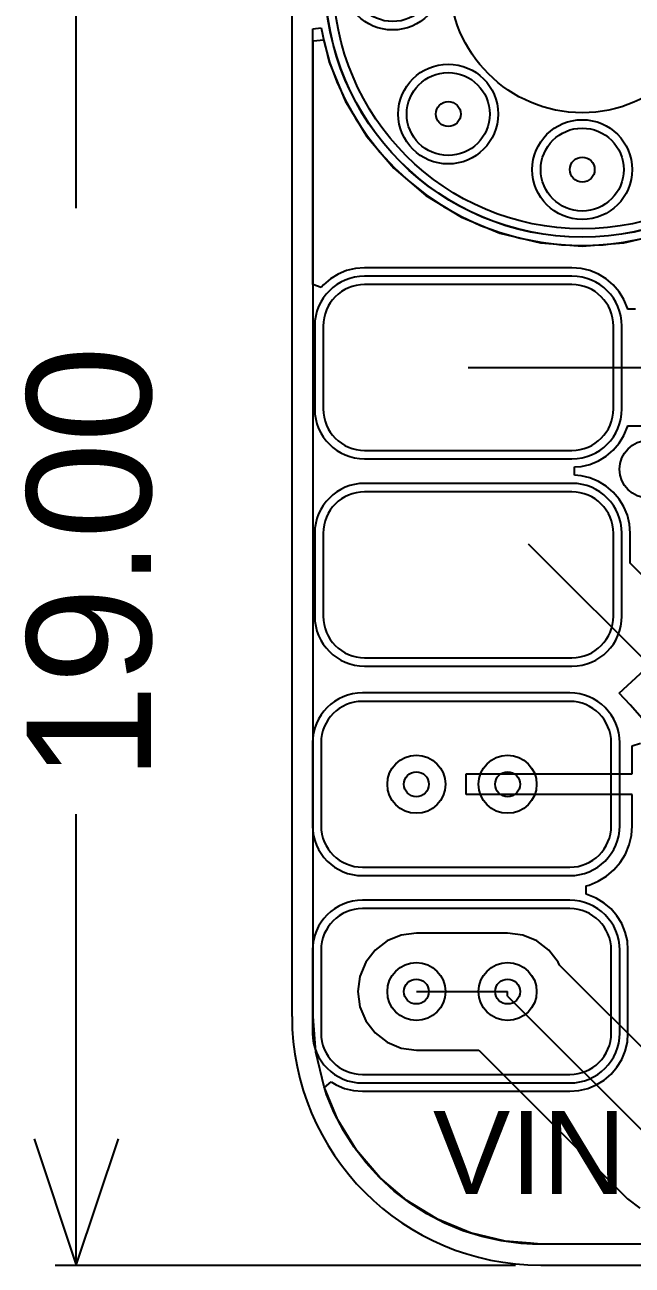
# Model space of a CAD drawing. Header units: millimetres. Extents: x 43 to 5455, y 55 to 5455.
# Drawn here: x 43.18 to 50.5, y 55.5 to 70.46 of the extents above; entities that cross this region are included whole.
import ezdxf

# ---------------------------------------------------------------- set-up
doc = ezdxf.new("R2010")
doc.units = ezdxf.units.MM
for name, color, linetype in [('BottomLayer', 5, 'Continuous'), ('BottomSolder', 6, 'Continuous'), ('KeepOutLayer', 6, 'Continuous'), ('Mechanical1', 6, 'Continuous'), ('Mechanical15', 56, 'Continuous'), ('MultiLayer', 9, 'Continuous'), ('PadHoleLayer', 156, 'Continuous'), ('TopLayer', 1, 'Continuous'), ('TopOverlay', 2, 'Continuous'), ('TopPaste', 8, 'Continuous'), ('TopSolder', 216, 'Continuous'), ('ViaHoleLayer', 16, 'Continuous')]:
    doc.layers.add(name, color=color, linetype=linetype)
doc.styles.add('Arial', font='arial.ttf', dxfattribs={"height": 0.2})

# ---------------------------------------------------------------- blocks, each defined once
blk = doc.blocks.new('MTG600H320V8P_2')
at = {"layer": 'BottomLayer'}
for centre, radius in [((0, 0), 3), ((0, 2.286), 0.5), ((-1.616, 1.616), 0.5), ((1.616, 1.616), 0.5), ((-2.286, 0), 0.5), ((2.286, 0), 0.5), ((-1.616, -1.616), 0.5), ((1.616, -1.616), 0.5), ((0, -2.286), 0.5)]:
    blk.add_circle(centre, radius, dxfattribs=at)
at = {"layer": 'BottomSolder'}
for centre, radius in [((0, 0), 3.102), ((0, 2.286), 0.602), ((-1.616, 1.616), 0.602), ((1.616, 1.616), 0.602), ((-2.286, 0), 0.602), ((2.286, 0), 0.602), ((-1.616, -1.616), 0.602), ((1.616, -1.616), 0.602), ((0, -2.286), 0.602)]:
    blk.add_circle(centre, radius, dxfattribs=at)
at = {"layer": 'Mechanical15'}
blk.add_circle((0, 0), 3.1, dxfattribs=at)
at = {"layer": 'MultiLayer'}
blk.add_circle((0, 0), 3, dxfattribs=at)
at = {"layer": 'PadHoleLayer'}
blk.add_circle((0, 0), 1.6, dxfattribs=at)
at = {"layer": 'TopLayer'}
for centre, radius in [((0, 0), 3), ((0, 2.286), 0.5), ((-1.616, 1.616), 0.5), ((1.616, 1.616), 0.5), ((-2.286, 0), 0.5), ((2.286, 0), 0.5), ((-1.616, -1.616), 0.5), ((1.616, -1.616), 0.5), ((0, -2.286), 0.5)]:
    blk.add_circle(centre, radius, dxfattribs=at)
at = {"layer": 'TopSolder'}
for centre, radius in [((0, 0), 3.102), ((0, 2.286), 0.602), ((-1.616, 1.616), 0.602), ((1.616, 1.616), 0.602), ((-2.286, 0), 0.602), ((2.286, 0), 0.602), ((-1.616, -1.616), 0.602), ((1.616, -1.616), 0.602), ((0, -2.286), 0.602)]:
    blk.add_circle(centre, radius, dxfattribs=at)
at = {"layer": 'ViaHoleLayer'}
for centre in [(0, 2.286), (-1.616, 1.616), (1.616, 1.616), (-2.286, 0), (2.286, 0), (-1.616, -1.616), (1.616, -1.616), (0, -2.286)]:
    blk.add_circle(centre, 0.15, dxfattribs=at)

msp = doc.modelspace()

# ---------------------------------------------------------------- linework, layer by layer
at = {"layer": 'BottomLayer'}
for p, q in [((46.655, 70.265), (46.782, 70.28)), ((46.655, 58.5), (46.655, 70.265)), ((46.782, 70.28), (46.847, 70.008)), ((46.847, 70.008), (47.04, 69.543)), ((47.04, 69.543), (47.303, 69.113)), ((47.303, 69.113), (47.63, 68.73)), ((47.63, 68.73), (48.013, 68.403)), ((48.013, 68.403), (48.443, 68.14)), ((48.443, 68.14), (48.908, 67.947)), ((48.908, 67.947), (49.398, 67.83)), ((50.402, 67.83), (50.892, 67.947)), ((49.398, 67.83), (49.9, 67.79)), ((49.9, 67.79), (50.402, 67.83)), ((47.547, 59.411), (47.401, 59.299)), ((47.717, 59.482), (47.547, 59.411)), ((47.9, 59.506), (47.717, 59.482)), ((49, 59.506), (47.9, 59.506)), ((49.183, 59.482), (49, 59.506)), ((49.353, 59.411), (49.183, 59.482)), ((49.499, 59.299), (49.353, 59.411)), ((47.401, 59.299), (47.289, 59.153)), ((49.611, 59.153), (49.499, 59.299)), ((47.289, 59.153), (47.218, 58.983)), ((49.626, 59.119), (49.611, 59.153)), ((51.238, 57.506), (49.626, 59.119)), ((47.218, 58.983), (47.194, 58.8)), ((47.194, 58.8), (47.218, 58.617)), ((47.9, 58.8), (49, 58.8)), ((49, 58.746), (49, 58.8)), ((49, 58.746), (50.946, 56.8)), ((46.654, 58.498), (46.655, 58.5)), ((46.688, 58.07), (46.654, 58.498)), ((47.218, 58.617), (47.289, 58.447)), ((47.289, 58.447), (47.401, 58.301)), ((47.401, 58.301), (47.547, 58.189)), ((46.789, 57.652), (46.688, 58.07)), ((47.547, 58.189), (47.717, 58.118)), ((47.717, 58.118), (47.9, 58.094)), ((47.9, 58.094), (48.653, 58.094)), ((48.653, 58.094), (50.447, 56.301)), ((46.954, 57.253), (46.789, 57.652)), ((47.179, 56.886), (46.954, 57.253)), ((47.458, 56.558), (47.179, 56.886)), ((47.786, 56.279), (47.458, 56.558)), ((48.153, 56.054), (47.786, 56.279)), ((50.447, 56.301), (50.593, 56.189)), ((48.552, 55.889), (48.153, 56.054)), ((48.97, 55.788), (48.552, 55.889)), ((49.277, 55.764), (48.97, 55.788)), ((49.4, 55.755), (49.277, 55.764)), ((49.402, 55.755), (49.4, 55.755)), ((49.527, 55.755), (49.402, 55.755)), ((105.167, 55.755), (49.527, 55.755))]:
    msp.add_line(p, q, dxfattribs=at)
for centre in [(50.7, 65.1), (47.9, 61.3), (49, 61.3), (47.9, 58.8), (49, 58.8)]:
    msp.add_circle(centre, 0.35, dxfattribs=at)
at = {"layer": 'KeepOutLayer'}
for p, q in [((46.4, 58.5), (46.4, 71.5)), ((49.4, 55.5), (106.4, 55.5))]:
    msp.add_line(p, q, dxfattribs=at)
msp.add_arc((49.4, 58.5), 3, 180, 270, dxfattribs=at)
at = {"layer": 'Mechanical1'}
for p, q in [((43.798, 68.249), (43.798, 74.5)), ((43.798, 55.5), (43.798, 60.938)), ((43.29, 57.024), (43.798, 55.5)), ((43.798, 55.5), (44.306, 57.024)), ((43.544, 55.5), (49.096, 55.5))]:
    msp.add_line(p, q, dxfattribs=at)
at = {"layer": 'TopLayer'}
for p, q in [((46.652, 70.413), (46.752, 70.423)), ((46.652, 67.329), (46.652, 70.413)), ((46.752, 70.423), (46.786, 70.252)), ((46.786, 70.252), (46.854, 70.01)), ((46.854, 70.01), (46.941, 69.774)), ((46.941, 69.774), (47.047, 69.546)), ((47.047, 69.546), (47.169, 69.327)), ((47.169, 69.327), (47.309, 69.118)), ((47.309, 69.118), (47.465, 68.92)), ((47.465, 68.92), (47.636, 68.736)), ((47.636, 68.736), (47.82, 68.565)), ((47.82, 68.565), (48.018, 68.409)), ((48.018, 68.409), (48.227, 68.269)), ((48.227, 68.269), (48.446, 68.147)), ((48.446, 68.147), (48.674, 68.041)), ((48.674, 68.041), (48.91, 67.954)), ((48.91, 67.954), (49.152, 67.886)), ((49.152, 67.886), (49.399, 67.837)), ((49.399, 67.837), (49.649, 67.807)), ((49.649, 67.807), (49.9, 67.798)), ((49.9, 67.798), (50.151, 67.807)), ((50.151, 67.807), (50.401, 67.837)), ((50.401, 67.837), (50.648, 67.886)), ((47.059, 67.495), (46.957, 67.453)), ((47.166, 67.521), (47.059, 67.495)), ((47.276, 67.529), (47.166, 67.521)), ((49.776, 67.529), (47.276, 67.529)), ((49.886, 67.521), (49.776, 67.529)), ((49.993, 67.495), (49.886, 67.521)), ((50.095, 67.453), (49.993, 67.495)), ((46.752, 67.292), (46.652, 67.329)), ((46.779, 67.324), (46.752, 67.292)), ((46.863, 67.395), (46.779, 67.324)), ((46.957, 67.453), (46.863, 67.395)), ((49.776, 67.327), (47.276, 67.327)), ((50.189, 67.395), (50.095, 67.453)), ((50.272, 67.324), (50.189, 67.395)), ((50.344, 67.24), (50.272, 67.324)), ((50.402, 67.146), (50.344, 67.24)), ((50.444, 67.044), (50.402, 67.146)), ((50.447, 67.029), (50.444, 67.044)), ((50.541, 67.029), (50.447, 67.029)), ((46.776, 66.827), (46.776, 65.827)), ((50.276, 65.827), (50.276, 66.827)), ((48.526, 66.327), (50.832, 66.327)), ((50.402, 65.508), (50.444, 65.61)), ((50.444, 65.61), (50.447, 65.625)), ((50.447, 65.625), (50.832, 65.625)), ((50.272, 65.331), (50.344, 65.414)), ((50.344, 65.414), (50.402, 65.508)), ((47.276, 65.327), (49.776, 65.327)), ((50.095, 65.202), (50.189, 65.259)), ((50.189, 65.259), (50.272, 65.331)), ((49.805, 65.127), (49.886, 65.134)), ((49.805, 65.027), (49.805, 65.127)), ((49.886, 65.134), (49.993, 65.159)), ((49.993, 65.159), (50.095, 65.202)), ((49.886, 65.021), (49.805, 65.027)), ((49.993, 64.995), (49.886, 65.021)), ((50.095, 64.953), (49.993, 64.995)), ((50.189, 64.895), (50.095, 64.953)), ((49.776, 64.827), (47.276, 64.827)), ((50.272, 64.824), (50.189, 64.895)), ((50.344, 64.74), (50.272, 64.824)), ((50.402, 64.646), (50.344, 64.74)), ((50.444, 64.544), (50.402, 64.646)), ((50.469, 64.437), (50.444, 64.544)), ((50.478, 64.327), (50.469, 64.437)), ((46.776, 64.327), (46.776, 63.327)), ((49.25, 64.2), (51.55, 61.9)), ((50.276, 63.327), (50.276, 64.327)), ((50.478, 63.965), (50.478, 64.327)), ((51.133, 63.31), (50.478, 63.965)), ((50.346, 62.397), (51.078, 63.079)), ((47.276, 62.827), (49.776, 62.827)), ((50.48, 62.258), (50.346, 62.397)), ((49.75, 62.3), (47.25, 62.3)), ((50.707, 61.995), (50.48, 62.258)), ((46.75, 61.8), (46.75, 60.8)), ((50.25, 60.8), (50.25, 61.8)), ((50.502, 61.764), (50.602, 61.797)), ((50.502, 61.425), (50.502, 61.764)), ((48.5, 61.175), (48.5, 61.425)), ((48.5, 61.425), (50.502, 61.425)), ((50.502, 61.175), (48.5, 61.175)), ((50.502, 60.8), (50.502, 61.175)), ((50.493, 60.682), (50.502, 60.8)), ((50.465, 60.568), (50.493, 60.682)), ((50.359, 60.358), (50.42, 60.458)), ((50.42, 60.458), (50.465, 60.568)), ((47.25, 60.3), (49.75, 60.3)), ((50.282, 60.268), (50.359, 60.358)), ((50.092, 60.13), (50.192, 60.191)), ((50.192, 60.191), (50.282, 60.268)), ((49.946, 60.076), (49.982, 60.085)), ((49.946, 59.973), (49.946, 60.076)), ((49.982, 60.085), (50.092, 60.13)), ((49.967, 59.968), (49.946, 59.973)), ((50.069, 59.926), (49.967, 59.968)), ((50.163, 59.868), (50.069, 59.926)), ((50.247, 59.797), (50.163, 59.868)), ((49.75, 59.8), (47.25, 59.8)), ((50.318, 59.713), (50.247, 59.797)), ((50.376, 59.619), (50.318, 59.713)), ((50.418, 59.517), (50.376, 59.619)), ((50.444, 59.41), (50.418, 59.517)), ((50.452, 59.3), (50.444, 59.41)), ((46.75, 59.3), (46.75, 58.3)), ((50.25, 58.3), (50.25, 59.3)), ((50.452, 58.3), (50.452, 59.3)), ((50.444, 58.19), (50.452, 58.3)), ((50.376, 57.981), (50.418, 58.083)), ((50.418, 58.083), (50.444, 58.19)), ((50.318, 57.887), (50.376, 57.981)), ((47.25, 57.8), (49.75, 57.8)), ((50.163, 57.732), (50.247, 57.803)), ((50.247, 57.803), (50.318, 57.887)), ((46.79, 57.644), (46.874, 57.71)), ((46.816, 57.56), (46.79, 57.644)), ((46.874, 57.71), (46.931, 57.674)), ((46.931, 57.674), (47.033, 57.632)), ((47.033, 57.632), (47.14, 57.606)), ((47.14, 57.606), (47.25, 57.598)), ((49.75, 57.598), (49.86, 57.606)), ((49.86, 57.606), (49.967, 57.632)), ((49.967, 57.632), (50.069, 57.674)), ((50.069, 57.674), (50.163, 57.732)), ((46.908, 57.338), (46.816, 57.56)), ((47.25, 57.598), (49.75, 57.598)), ((47.019, 57.125), (46.908, 57.338)), ((47.148, 56.923), (47.019, 57.125)), ((47.294, 56.733), (47.148, 56.923)), ((47.456, 56.556), (47.294, 56.733)), ((47.633, 56.394), (47.456, 56.556)), ((47.823, 56.248), (47.633, 56.394)), ((48.025, 56.119), (47.823, 56.248)), ((48.238, 56.008), (48.025, 56.119)), ((48.46, 55.916), (48.238, 56.008)), ((48.688, 55.844), (48.46, 55.916)), ((48.923, 55.792), (48.688, 55.844)), ((49.16, 55.761), (48.923, 55.792)), ((49.301, 55.755), (49.16, 55.761)), ((49.4, 55.752), (49.301, 55.755)), ((49.403, 55.752), (49.4, 55.752)), ((49.5, 55.752), (49.403, 55.752)), ((105.315, 55.752), (49.5, 55.752))]:
    msp.add_line(p, q, dxfattribs=at)
for centre in [(50.7, 65.1), (47.9, 61.3), (49, 61.3), (47.9, 58.8), (49, 58.8)]:
    msp.add_circle(centre, 0.35, dxfattribs=at)
for centre, start, end in [((47.276, 66.827), 90, 180), ((49.776, 66.827), 0, 90), ((47.276, 65.827), 180, 270), ((49.776, 65.827), 270, 0), ((47.276, 64.327), 90, 180), ((49.776, 64.327), 0, 90), ((47.276, 63.327), 180, 270), ((49.776, 63.327), 270, 0), ((47.25, 61.8), 90, 180), ((49.75, 61.8), 0, 90), ((47.25, 60.8), 180, 270), ((49.75, 60.8), 270, 0), ((47.25, 59.3), 90, 180), ((49.75, 59.3), 0, 90), ((47.25, 58.3), 180, 270), ((49.75, 58.3), 270, 0)]:
    msp.add_arc(centre, 0.5, start, end, dxfattribs=at)
at = {"layer": 'TopPaste'}
for p, q in [((49.776, 67.327), (47.276, 67.327)), ((46.776, 66.827), (46.776, 65.827)), ((50.276, 65.827), (50.276, 66.827)), ((47.276, 65.327), (49.776, 65.327)), ((49.776, 64.827), (47.276, 64.827)), ((46.776, 64.327), (46.776, 63.327)), ((50.276, 63.327), (50.276, 64.327)), ((47.276, 62.827), (49.776, 62.827)), ((49.75, 62.3), (47.25, 62.3)), ((46.75, 61.8), (46.75, 60.8)), ((50.25, 60.8), (50.25, 61.8)), ((47.25, 60.3), (49.75, 60.3)), ((49.75, 59.8), (47.25, 59.8)), ((46.75, 59.3), (46.75, 58.3)), ((50.25, 58.3), (50.25, 59.3)), ((47.25, 57.8), (49.75, 57.8))]:
    msp.add_line(p, q, dxfattribs=at)
for centre, start, end in [((47.276, 66.827), 90, 180), ((49.776, 66.827), 0, 90), ((47.276, 65.827), 180, 270), ((49.776, 65.827), 270, 0), ((47.276, 64.327), 90, 180), ((49.776, 64.327), 0, 90), ((47.276, 63.327), 180, 270), ((49.776, 63.327), 270, 0), ((47.25, 61.8), 90, 180), ((49.75, 61.8), 0, 90), ((47.25, 60.8), 180, 270), ((49.75, 60.8), 270, 0), ((47.25, 59.3), 90, 180), ((49.75, 59.3), 0, 90), ((47.25, 58.3), 180, 270), ((49.75, 58.3), 270, 0)]:
    msp.add_arc(centre, 0.5, start, end, dxfattribs=at)
at = {"layer": 'TopSolder'}
for p, q in [((49.776, 67.429), (47.276, 67.429)), ((46.674, 66.827), (46.674, 65.827)), ((50.378, 65.827), (50.378, 66.827)), ((47.276, 65.226), (49.776, 65.226)), ((49.776, 64.929), (47.276, 64.929)), ((46.674, 64.327), (46.674, 63.327)), ((50.378, 63.327), (50.378, 64.327)), ((47.276, 62.726), (49.776, 62.726)), ((49.75, 62.402), (47.25, 62.402)), ((46.648, 61.8), (46.648, 60.8)), ((50.352, 60.8), (50.352, 61.8)), ((47.25, 60.198), (49.75, 60.198)), ((49.75, 59.902), (47.25, 59.902)), ((46.648, 59.3), (46.648, 58.3)), ((50.352, 58.3), (50.352, 59.3)), ((47.25, 57.698), (49.75, 57.698))]:
    msp.add_line(p, q, dxfattribs=at)
for centre, start, end in [((47.276, 66.827), 90, 180), ((49.776, 66.827), 0, 90), ((47.276, 65.827), 180, 270), ((49.776, 65.827), 270, 0), ((47.276, 64.327), 90, 180), ((49.776, 64.327), 0, 90), ((47.276, 63.327), 180, 270), ((49.776, 63.327), 270, 0), ((47.25, 61.8), 90, 180), ((49.75, 61.8), 0, 90), ((47.25, 60.8), 180, 270), ((49.75, 60.8), 270, 0), ((47.25, 59.3), 90, 180), ((49.75, 59.3), 0, 90), ((47.25, 58.3), 180, 270), ((49.75, 58.3), 270, 0)]:
    msp.add_arc(centre, 0.602, start, end, dxfattribs=at)
at = {"layer": 'ViaHoleLayer'}
for centre in [(47.9, 61.3), (49, 61.3), (47.9, 58.8), (49, 58.8)]:
    msp.add_circle(centre, 0.15, dxfattribs=at)

# ---------------------------------------------------------------- block references
msp.add_blockref('MTG600H320V8P_2', (49.9, 71))

# ---------------------------------------------------------------- texts
at = {"layer": 'Mechanical1', "style": 'Arial'}
msp.add_text('19.00', height=1.5, rotation=90, dxfattribs=at).set_placement((44.7, 61.344))
at = {"layer": 'TopOverlay', "style": 'Arial'}
msp.add_text('VIN', height=1, dxfattribs=at).set_placement((48.1, 56.358))

doc.saveas('drawing.dxf')
